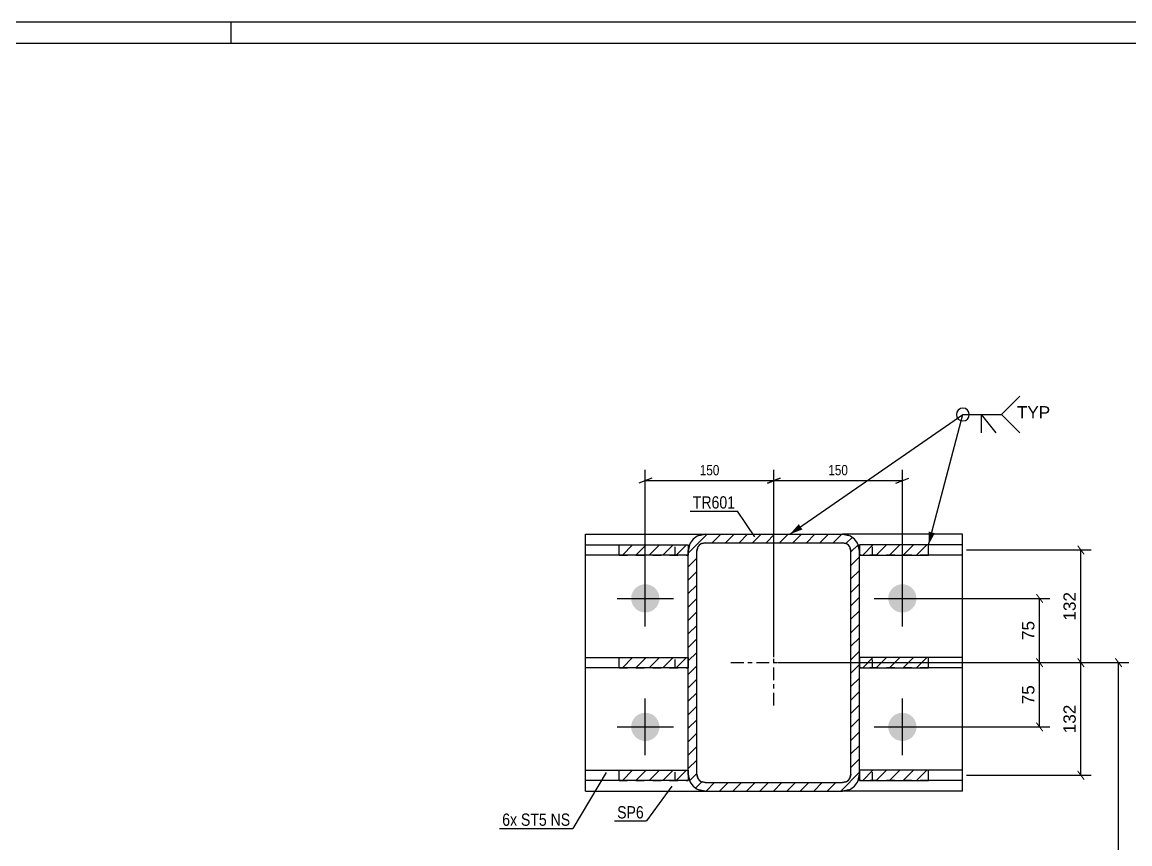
# Model space of a CAD drawing. Header units: millimetres. Extents: x 0 to 841, y 0 to 594.
# Drawn here: x 372.2 to 630.8, y 402.2 to 594 of the extents above; entities that cross this region are included whole.
import ezdxf

# ---------------------------------------------------------------- set-up
doc = ezdxf.new("R2010")
doc.units = ezdxf.units.MM
doc.linetypes.add('DXK_LINE_DOT2', pattern=[3.9198, 1.9599, -1.9599])
doc.linetypes.add('DXK_LINE_DOT3', pattern=[5.9187, 2.979, -0.9799, 0.9799, -0.9799])
doc.styles.add('Arial', font='arial.ttf', dxfattribs={"height": 0.2})
doc.styles.add('Arial Narrow', font='ARIALN.TTF', dxfattribs={"height": 0.2})

# ---------------------------------------------------------------- blocks, each defined once
blk = doc.blocks.new('Unknown-122567019-1134')
at = {"color": 5, "linetype": 'Continuous'}
for p, q in [((841, 594), (0, 594)), ((421, 589), (421, 594)), ((836, 589), (5, 589))]:
    blk.add_line(p, q, dxfattribs=at)
blk = doc.blocks.new('Part-122567019-2305 - 2287')
at = {"linetype": 'Continuous'}
h = blk.add_hatch(dxfattribs=at)
h.set_pattern_fill('', scale=0.7, style=0, pattern_type=0)
h.set_pattern_definition([(45, (567.3701, 472.0076), (-1.571545, 1.571545), [])])
h.paths.add_polyline_path([(567.67, 470.48), (567.37, 472.01), (566.5, 473.31), (565.21, 474.17), (563.67, 474.48), (531.67, 474.48), (530.14, 474.17), (528.85, 473.31), (527.98, 472.01), (527.67, 470.48), (527.67, 418.48), (527.98, 416.95), (528.85, 415.65), (530.14, 414.78), (531.67, 414.48), (563.67, 414.48), (565.21, 414.78), (566.5, 415.65), (567.37, 416.95), (567.67, 418.48)])
h.paths.add_polyline_path([(565.52, 417.71), (565.09, 417.06), (564.44, 416.63), (563.67, 416.48), (531.67, 416.48), (530.91, 416.63), (530.26, 417.06), (529.83, 417.71), (529.67, 418.48), (529.67, 470.48), (529.83, 471.24), (530.26, 471.89), (530.91, 472.32), (531.67, 472.48), (563.67, 472.48), (564.44, 472.32), (565.09, 471.89), (565.52, 471.24), (565.67, 470.48), (565.67, 418.48)])
at = {"color": 7, "linetype": 'DXK_LINE_DOT2'}
for p, q in [((530.14, 474.17), (531.67, 474.48)), ((531.67, 474.48), (563.67, 474.48)), ((563.67, 474.48), (565.21, 474.17)), ((527.67, 470.48), (527.98, 472.01)), ((529.83, 471.24), (529.67, 470.48)), ((531.67, 472.48), (530.91, 472.32)), ((531.67, 472.48), (563.67, 472.48)), ((564.44, 472.32), (563.67, 472.48)), ((565.67, 470.48), (565.52, 471.24)), ((567.37, 472.01), (567.67, 470.48)), ((527.67, 418.48), (527.67, 470.48)), ((529.67, 418.48), (529.67, 470.48)), ((565.67, 418.48), (565.67, 470.48)), ((567.67, 418.48), (567.67, 470.48)), ((527.98, 416.95), (527.67, 418.48)), ((529.67, 418.48), (529.83, 417.71)), ((530.91, 416.63), (531.67, 416.48)), ((531.67, 416.48), (563.67, 416.48)), ((563.67, 416.48), (564.44, 416.63)), ((565.52, 417.71), (565.67, 418.48)), ((567.67, 418.48), (567.37, 416.95)), ((531.67, 414.48), (530.14, 414.78)), ((531.67, 414.48), (563.67, 414.48)), ((565.21, 414.78), (563.67, 414.48))]:
    blk.add_line(p, q, dxfattribs=at)
at = {"color": 2, "linetype": 'Continuous'}
for p, q in [((531.67, 474.48), (530.14, 474.17)), ((531.67, 474.48), (563.67, 474.48)), ((565.21, 474.17), (563.67, 474.48)), ((527.98, 472.01), (527.67, 470.48)), ((529.67, 470.48), (529.83, 471.24)), ((530.91, 472.32), (531.67, 472.48)), ((531.67, 472.48), (563.67, 472.48)), ((563.67, 472.48), (564.44, 472.32)), ((565.52, 471.24), (565.67, 470.48)), ((567.67, 470.48), (567.37, 472.01)), ((527.67, 418.48), (527.67, 470.48)), ((529.67, 418.48), (529.67, 470.48)), ((565.67, 418.48), (565.67, 470.48)), ((567.67, 418.48), (567.67, 470.48)), ((527.67, 418.48), (527.98, 416.95)), ((529.83, 417.71), (529.67, 418.48)), ((531.67, 416.48), (530.91, 416.63)), ((531.67, 416.48), (563.67, 416.48)), ((564.44, 416.63), (563.67, 416.48)), ((565.67, 418.48), (565.52, 417.71)), ((567.37, 416.95), (567.67, 418.48)), ((530.14, 414.78), (531.67, 414.48)), ((531.67, 414.48), (563.67, 414.48)), ((563.67, 414.48), (565.21, 414.78))]:
    blk.add_line(p, q, dxfattribs=at)
at = {"color": 7, "linetype": 'DXK_LINE_DOT3'}
for p, q in [((547.67, 434.48), (547.67, 454.48)), ((537.67, 444.48), (557.67, 444.48))]:
    blk.add_line(p, q, dxfattribs=at)
at = {"color": 7, "linetype": 'DXK_LINE_DOT2'}
for centre, radius, start, end in [((531.67, 470.48), 4, 112.5, 157.5), ((563.67, 470.48), 4, 22.5, 67.5), ((531.67, 470.48), 2, 112.5, 157.5), ((563.67, 470.48), 2, 22.5, 67.5), ((531.67, 418.48), 4, 202.5, 247.5), ((531.67, 418.48), 2, 202.5, 247.5), ((563.67, 418.48), 2, 292.5, 337.5), ((563.67, 418.48), 4, 292.5, 337.5)]:
    blk.add_arc(centre, radius, start, end, dxfattribs=at)
at = {"color": 2, "linetype": 'Continuous'}
for centre, radius, start, end in [((531.67, 470.48), 4, 112.5, 157.5), ((563.67, 470.48), 4, 22.5, 67.5), ((531.67, 470.48), 2, 112.5, 157.5), ((563.67, 470.48), 2, 22.5, 67.5), ((531.67, 418.48), 4, 202.5, 247.5), ((531.67, 418.48), 2, 202.5, 247.5), ((563.67, 418.48), 2, 292.5, 337.5), ((563.67, 418.48), 4, 292.5, 337.5)]:
    blk.add_arc(centre, radius, start, end, dxfattribs=at)
blk = doc.blocks.new('Bolt-122567019-2294 - 2287')
at = {"linetype": 'Continuous'}
for points in [[(514.37, 459.48, -1), (520.97, 459.48, -1)], [(574.37, 459.48, -1), (580.97, 459.48, -1)], [(514.37, 429.48, -1), (520.97, 429.48, -1)], [(574.37, 429.48, -1), (580.97, 429.48, -1)]]:
    blk.add_hatch(color=1, dxfattribs=at).paths.add_polyline_path(points)
at = {"color": 1, "linetype": 'Continuous'}
for p, q in [((517.67, 452.88), (517.67, 466.08)), ((577.67, 452.88), (577.67, 466.08)), ((511.07, 459.48), (524.27, 459.48)), ((571.07, 459.48), (584.27, 459.48)), ((517.67, 422.88), (517.67, 436.08)), ((577.67, 422.88), (577.67, 436.08)), ((511.07, 429.48), (524.27, 429.48)), ((571.07, 429.48), (584.27, 429.48))]:
    blk.add_line(p, q, dxfattribs=at)
blk = doc.blocks.new('Part-122567019-2316 - 2287')
at = {"linetype": 'Continuous'}
h = blk.add_hatch(dxfattribs=at)
h.set_pattern_fill('', scale=0.7, style=0, pattern_type=0)
h.set_pattern_definition([(45, (511.5647, 419.3768), (-1.57154, 1.57154), [])])
h.paths.add_polyline_path([(527.67, 419.38), (511.56, 419.38), (511.56, 416.98), (527.67, 416.98)])
at = {"color": 2, "linetype": 'Continuous'}
for p, q in [((503.67, 419.38), (511.56, 419.38)), ((503.67, 416.98), (503.67, 419.38)), ((511.56, 419.38), (527.67, 419.38)), ((511.56, 416.98), (511.56, 419.38)), ((527.67, 419.38), (527.67, 416.98)), ((511.56, 416.98), (503.67, 416.98)), ((527.67, 416.98), (511.56, 416.98))]:
    blk.add_line(p, q, dxfattribs=at)
at = {"color": 7, "linetype": 'DXK_LINE_DOT2'}
for p, q in [((511.56, 419.38), (527.67, 419.38)), ((524.67, 416.98), (524.67, 419.38)), ((527.67, 419.38), (527.67, 416.98)), ((511.56, 416.98), (527.67, 416.98))]:
    blk.add_line(p, q, dxfattribs=at)
blk = doc.blocks.new('Part-122567019-2321 - 2287')
at = {"linetype": 'Continuous'}
h = blk.add_hatch(dxfattribs=at)
h.set_pattern_fill('', scale=0.7, style=0, pattern_type=0)
h.set_pattern_definition([(45, (511.5647, 471.9768), (-1.57154, 1.57154), [])])
h.paths.add_polyline_path([(527.67, 471.98), (511.56, 471.98), (511.56, 469.58), (527.67, 469.58)])
at = {"color": 2, "linetype": 'Continuous'}
for p, q in [((503.67, 471.98), (511.56, 471.98)), ((503.67, 469.58), (503.67, 471.98)), ((511.56, 471.98), (527.67, 471.98)), ((511.56, 469.58), (511.56, 471.98)), ((527.67, 471.98), (527.67, 469.58)), ((511.56, 469.58), (503.67, 469.58)), ((527.67, 469.58), (511.56, 469.58))]:
    blk.add_line(p, q, dxfattribs=at)
at = {"color": 7, "linetype": 'DXK_LINE_DOT2'}
for p, q in [((511.56, 471.98), (527.67, 471.98)), ((524.67, 469.58), (524.67, 471.98)), ((527.67, 471.98), (527.67, 469.58)), ((511.56, 469.58), (527.67, 469.58))]:
    blk.add_line(p, q, dxfattribs=at)
blk = doc.blocks.new('Part-122567019-2326 - 2287')
at = {"linetype": 'Continuous'}
h = blk.add_hatch(dxfattribs=at)
h.set_pattern_fill('', scale=0.7, style=0, pattern_type=0)
h.set_pattern_definition([(45, (511.5647, 445.6768), (-1.57154, 1.57154), [])])
h.paths.add_polyline_path([(527.67, 445.68), (511.56, 445.68), (511.56, 443.28), (527.67, 443.28)])
at = {"color": 2, "linetype": 'Continuous'}
for p, q in [((503.67, 445.68), (511.56, 445.68)), ((503.67, 443.28), (503.67, 445.68)), ((511.56, 445.68), (527.67, 445.68)), ((511.56, 443.28), (511.56, 445.68)), ((527.67, 445.68), (527.67, 443.28)), ((511.56, 443.28), (503.67, 443.28)), ((527.67, 443.28), (511.56, 443.28))]:
    blk.add_line(p, q, dxfattribs=at)
at = {"color": 7, "linetype": 'DXK_LINE_DOT2'}
for p, q in [((511.56, 445.68), (527.67, 445.68)), ((524.67, 443.28), (524.67, 445.68)), ((527.67, 445.68), (527.67, 443.28)), ((511.56, 443.28), (527.67, 443.28))]:
    blk.add_line(p, q, dxfattribs=at)
blk = doc.blocks.new('Part-122567019-2331 - 2287')
at = {"linetype": 'Continuous'}
h = blk.add_hatch(dxfattribs=at)
h.set_pattern_fill('', scale=0.7, style=0, pattern_type=0)
h.set_pattern_definition([(45, (567.6686, 419.3768), (-1.57154, 1.57154), [])])
h.paths.add_polyline_path([(583.77, 419.38), (567.67, 419.38), (567.67, 416.98), (583.77, 416.98)])
at = {"color": 7, "linetype": 'DXK_LINE_DOT2'}
for p, q in [((567.67, 416.98), (567.67, 419.38)), ((583.77, 419.38), (567.67, 419.38)), ((570.67, 416.98), (570.67, 419.38)), ((583.77, 416.98), (567.67, 416.98))]:
    blk.add_line(p, q, dxfattribs=at)
at = {"color": 2, "linetype": 'Continuous'}
for p, q in [((583.77, 419.38), (567.67, 419.38)), ((567.67, 419.38), (567.67, 416.98)), ((591.67, 419.38), (583.77, 419.38)), ((583.77, 416.98), (583.77, 419.38)), ((591.67, 416.98), (591.67, 419.38)), ((567.67, 416.98), (583.77, 416.98)), ((591.67, 416.98), (583.77, 416.98))]:
    blk.add_line(p, q, dxfattribs=at)
blk = doc.blocks.new('Part-122567019-2336 - 2287')
at = {"linetype": 'Continuous'}
h = blk.add_hatch(dxfattribs=at)
h.set_pattern_fill('', scale=0.7, style=0, pattern_type=0)
h.set_pattern_definition([(45, (567.6686, 471.9768), (-1.57154, 1.57154), [])])
h.paths.add_polyline_path([(583.77, 471.98), (567.67, 471.98), (567.67, 469.58), (583.77, 469.58)])
at = {"color": 7, "linetype": 'DXK_LINE_DOT2'}
for p, q in [((567.67, 469.58), (567.67, 471.98)), ((583.77, 471.98), (567.67, 471.98)), ((570.67, 469.58), (570.67, 471.98)), ((583.77, 469.58), (567.67, 469.58))]:
    blk.add_line(p, q, dxfattribs=at)
at = {"color": 2, "linetype": 'Continuous'}
for p, q in [((583.77, 471.98), (567.67, 471.98)), ((567.67, 471.98), (567.67, 469.58)), ((591.67, 471.98), (583.77, 471.98)), ((583.77, 469.58), (583.77, 471.98)), ((591.67, 469.58), (591.67, 471.98)), ((567.67, 469.58), (583.77, 469.58)), ((591.67, 469.58), (583.77, 469.58))]:
    blk.add_line(p, q, dxfattribs=at)
blk = doc.blocks.new('Part-122567019-2341 - 2287')
at = {"linetype": 'Continuous'}
h = blk.add_hatch(dxfattribs=at)
h.set_pattern_fill('', scale=0.7, style=0, pattern_type=0)
h.set_pattern_definition([(45, (567.6686, 445.6768), (-1.57154, 1.57154), [])])
h.paths.add_polyline_path([(583.77, 445.68), (567.67, 445.68), (567.67, 443.28), (583.77, 443.28)])
at = {"color": 7, "linetype": 'DXK_LINE_DOT2'}
for p, q in [((567.67, 443.28), (567.67, 445.68)), ((583.77, 445.68), (567.67, 445.68)), ((570.67, 443.28), (570.67, 445.68)), ((583.77, 443.28), (567.67, 443.28))]:
    blk.add_line(p, q, dxfattribs=at)
at = {"color": 2, "linetype": 'Continuous'}
for p, q in [((583.77, 445.68), (567.67, 445.68)), ((567.67, 445.68), (567.67, 443.28)), ((591.67, 445.68), (583.77, 445.68)), ((583.77, 443.28), (583.77, 445.68)), ((591.67, 443.28), (591.67, 445.68)), ((567.67, 443.28), (583.77, 443.28)), ((591.67, 443.28), (583.77, 443.28))]:
    blk.add_line(p, q, dxfattribs=at)
blk = doc.blocks.new('Part-122567019-2357 - 2287')
at = {"color": 2, "linetype": 'Continuous'}
for p, q in [((503.67, 414.48), (503.67, 474.48)), ((503.67, 474.48), (531.67, 474.48)), ((591.67, 474.48), (563.67, 474.48)), ((591.67, 414.48), (591.67, 474.48)), ((503.67, 414.48), (531.67, 414.48)), ((591.67, 414.48), (563.67, 414.48))]:
    blk.add_line(p, q, dxfattribs=at)
at = {"color": 7, "linetype": 'DXK_LINE_DOT2'}
for p, q in [((531.67, 474.48), (563.67, 474.48)), ((531.67, 414.48), (563.67, 414.48))]:
    blk.add_line(p, q, dxfattribs=at)
blk = doc.blocks.new('StraightDimension-122567019-2598 - 2287')
at = {"linetype": 'Continuous'}
for points in [[(618.52, 445.38), (618.67, 445.58), (620.17, 443.58), (620.02, 443.38)], [(620.17, 417.28), (620.02, 417.08), (618.52, 419.08), (618.67, 419.28)]]:
    blk.add_hatch(color=7, dxfattribs=at).paths.add_polyline_path(points)
at = {"color": 7, "linetype": 'Continuous'}
for p, q in [((592.67, 444.48), (621.74, 444.48)), ((619.34, 418.18), (619.34, 444.48)), ((592.67, 418.18), (621.74, 418.18))]:
    blk.add_line(p, q, dxfattribs=at)
at = {"color": 0}
blk.add_wipeout([(618.74, 435.26), (614.54, 435.26), (614.54, 427.39), (618.74, 427.39)], dxfattribs=at)
at = {"color": 3, "style": 'Arial'}
blk.add_text('132', height=2.865, rotation=90.0002, dxfattribs=at).set_placement((618.14, 427.99))
blk = doc.blocks.new('StraightDimension-122567019-2417 - 2287')
at = {"linetype": 'Continuous'}
for points in [[(608.87, 460.38), (609.02, 460.58), (610.52, 458.58), (610.37, 458.38)], [(610.52, 443.58), (610.37, 443.38), (608.87, 445.38), (609.02, 445.58)]]:
    blk.add_hatch(color=7, dxfattribs=at).paths.add_polyline_path(points)
at = {"color": 7, "linetype": 'Continuous'}
for p, q in [((578.67, 459.48), (612.09, 459.48)), ((609.69, 444.48), (609.69, 459.48)), ((592.67, 444.48), (612.09, 444.48))]:
    blk.add_line(p, q, dxfattribs=at)
at = {"color": 0}
blk.add_wipeout([(609.09, 454.8), (604.89, 454.8), (604.89, 449.15), (609.09, 449.15)], dxfattribs=at)
at = {"color": 3, "style": 'Arial'}
blk.add_text('75', height=2.865, rotation=90.0002, dxfattribs=at).set_placement((608.49, 449.75))
blk = doc.blocks.new('StraightDimension-122567019-2428 - 2287')
at = {"linetype": 'Continuous'}
for points in [[(608.87, 445.38), (609.02, 445.58), (610.52, 443.58), (610.37, 443.38)], [(610.52, 428.58), (610.37, 428.38), (608.87, 430.38), (609.02, 430.58)]]:
    blk.add_hatch(color=7, dxfattribs=at).paths.add_polyline_path(points)
at = {"color": 7, "linetype": 'Continuous'}
for p, q in [((592.67, 444.48), (612.09, 444.48)), ((609.69, 429.48), (609.69, 444.48)), ((578.67, 429.48), (612.09, 429.48))]:
    blk.add_line(p, q, dxfattribs=at)
at = {"color": 0}
blk.add_wipeout([(609.09, 439.8), (604.89, 439.8), (604.89, 434.15), (609.09, 434.15)], dxfattribs=at)
at = {"color": 3, "style": 'Arial'}
blk.add_text('75', height=2.865, rotation=90.0002, dxfattribs=at).set_placement((608.49, 434.75))
blk = doc.blocks.new('StraightDimension-122567019-2453 - 2287')
at = {"color": 7, "linetype": 'Continuous'}
for p, q in [((547.67, 445.73), (547.67, 489.48)), ((577.67, 460.48), (577.67, 489.48)), ((549.17, 487.58), (546.17, 486.38)), ((547.67, 486.98), (577.67, 486.98)), ((576.17, 486.38), (579.17, 487.58))]:
    blk.add_line(p, q, dxfattribs=at)
at = {"color": 0}
blk.add_wipeout([(565.46, 487.73), (565.46, 491.23), (559.89, 491.23), (559.89, 487.73)], dxfattribs=at)
at = {"color": 3, "style": 'Arial Narrow'}
blk.add_text('150', height=2.386, dxfattribs=at).set_placement((560.39, 488.23))
blk = doc.blocks.new('StraightDimension-122567019-2591 - 2287')
at = {"linetype": 'Continuous'}
for points in [[(618.52, 471.68), (618.67, 471.88), (620.17, 469.88), (620.02, 469.68)], [(620.17, 443.58), (620.02, 443.38), (618.52, 445.38), (618.67, 445.58)]]:
    blk.add_hatch(color=7, dxfattribs=at).paths.add_polyline_path(points)
at = {"color": 7, "linetype": 'Continuous'}
for p, q in [((592.67, 470.78), (621.74, 470.78)), ((619.34, 444.48), (619.34, 470.78)), ((592.67, 444.48), (621.74, 444.48))]:
    blk.add_line(p, q, dxfattribs=at)
at = {"color": 0}
blk.add_wipeout([(618.74, 461.56), (614.54, 461.56), (614.54, 453.69), (618.74, 453.69)], dxfattribs=at)
at = {"color": 3, "style": 'Arial'}
blk.add_text('132', height=2.865, rotation=90.0002, dxfattribs=at).set_placement((618.14, 454.29))
blk = doc.blocks.new('StraightDimension-122567019-2462 - 2287')
at = {"color": 7, "linetype": 'Continuous'}
for p, q in [((517.67, 460.48), (517.67, 489.48)), ((547.67, 445.73), (547.67, 489.48)), ((519.17, 487.58), (516.17, 486.38)), ((517.67, 486.98), (547.67, 486.98)), ((546.17, 486.38), (549.17, 487.58))]:
    blk.add_line(p, q, dxfattribs=at)
at = {"color": 0}
blk.add_wipeout([(535.46, 487.73), (535.46, 491.23), (529.89, 491.23), (529.89, 487.73)], dxfattribs=at)
at = {"color": 3, "style": 'Arial Narrow'}
blk.add_text('150', height=2.386, dxfattribs=at).set_placement((530.39, 488.23))
blk = doc.blocks.new('StraightDimension-122567019-2440 - 2287')
at = {"linetype": 'Continuous'}
for points in [[(627.31, 445.38), (627.46, 445.58), (628.96, 443.58), (628.81, 443.38)], [(628.96, 299.34), (628.81, 299.14), (627.31, 301.14), (627.46, 301.34)]]:
    blk.add_hatch(color=7, dxfattribs=at).paths.add_polyline_path(points)
at = {"color": 7, "linetype": 'Continuous'}
for p, q in [((548.67, 444.48), (630.54, 444.48)), ((628.14, 300.24), (628.14, 444.48)), ((568.67, 300.24), (630.54, 300.24))]:
    blk.add_line(p, q, dxfattribs=at)
at = {"color": 0}
blk.add_wipeout([(627.54, 377.41), (623.34, 377.41), (623.34, 367.31), (627.54, 367.31)], dxfattribs=at)
at = {"color": 3, "style": 'Arial'}
blk.add_text('3189', height=2.865, rotation=90.0002, dxfattribs=at).set_placement((626.94, 367.91))
blk = doc.blocks.new('Mark-122567019-2301 - 2287')
at = {"color": 0}
blk.add_wipeout([(538.62, 480.45), (538.62, 483.45), (528.76, 483.45), (528.76, 480.45)], dxfattribs=at)
blk.add_wipeout([(538.62, 480.45), (538.62, 483.45), (528.76, 483.45), (528.76, 480.45)], dxfattribs=at)
at = {"color": 30, "linetype": 'Continuous'}
for p in [(528.16, 479.85), (543.26, 473.88)]:
    blk.add_line(p, (539.22, 479.85), dxfattribs=at)
at = {"color": 3, "style": 'Arial Narrow'}
blk.add_text('TR601', height=2.863, dxfattribs=at).set_placement((528.76, 480.45))
blk = doc.blocks.new('MarkSet-122567019-2699 - 2287')
at = {"color": 0}
blk.add_wipeout([(487.74, 406.39), (487.74, 409.39), (484.27, 409.39), (484.27, 406.39)], dxfattribs=at)
blk.add_wipeout([(487.74, 406.39), (487.74, 409.39), (484.27, 409.39), (484.27, 406.39)], dxfattribs=at)
blk.add_wipeout([(494.67, 406.39), (494.67, 409.39), (488.64, 409.39), (488.64, 406.39)], dxfattribs=at)
blk.add_wipeout([(494.67, 406.39), (494.67, 409.39), (488.64, 409.39), (488.64, 406.39)], dxfattribs=at)
at = {"color": 3, "style": 'Arial Narrow'}
blk.add_text('6x', height=2.863, dxfattribs=at).set_placement((484.27, 406.39))
at = {"color": 0}
blk.add_wipeout([(500.13, 406.39), (500.13, 409.39), (495.57, 409.39), (495.57, 406.39)], dxfattribs=at)
blk.add_wipeout([(500.13, 406.39), (500.13, 409.39), (495.57, 409.39), (495.57, 406.39)], dxfattribs=at)
at = {"color": 30, "linetype": 'Continuous'}
for p in [(508.53, 418.84), (483.67, 405.79)]:
    blk.add_line(p, (500.73, 405.79), dxfattribs=at)
at = {"color": 3, "style": 'Arial Narrow'}
for s, p in [('ST5', (488.64, 406.39)), ('NS', (495.57, 406.39))]:
    blk.add_text(s, height=2.863, dxfattribs=at).set_placement(p)
blk = doc.blocks.new('Mark-122567019-2353 - 2287')
at = {"color": 0}
blk.add_wipeout([(517.31, 408.11), (517.31, 411.11), (511.1, 411.11), (511.1, 408.11)], dxfattribs=at)
blk.add_wipeout([(517.31, 408.11), (517.31, 411.11), (511.1, 411.11), (511.1, 408.11)], dxfattribs=at)
at = {"color": 30, "linetype": 'Continuous'}
for p in [(523.89, 415.66), (510.5, 407.51)]:
    blk.add_line(p, (517.91, 407.51), dxfattribs=at)
at = {"color": 3, "style": 'Arial Narrow'}
blk.add_text('SP6', height=2.863, dxfattribs=at).set_placement((511.1, 408.11))
blk = doc.blocks.new('WeldMark-122567019-2605 - 2287')
at = {"linetype": 'Continuous'}
for points in [[(554.34, 475.57), (551.44, 474.48), (553.48, 476.8)], [(585.26, 474.69), (583.77, 471.98), (583.81, 475.07)]]:
    blk.add_hatch(color=30, dxfattribs=at).paths.add_polyline_path(points)
at = {"color": 30, "linetype": 'Continuous'}
for p, q in [((551.44, 474.48), (591.79, 502.39)), ((583.77, 471.98), (591.79, 502.39)), ((591.79, 502.39), (600.79, 502.39))]:
    blk.add_line(p, q, dxfattribs=at)
at = {"color": 3, "linetype": 'Continuous'}
for q in [(599.5, 498.11), (596.08, 498.11)]:
    blk.add_line((596.08, 502.39), q, dxfattribs=at)
for start, end in [(90, 270), (270, 90)]:
    blk.add_arc((591.79, 502.39), 1.5, start, end, dxfattribs=at)
at = {"color": 0, "linetype": 'Continuous'}
blk.add_wipeout([(612.17, 501.49), (612.17, 504.49), (604.39, 504.49), (604.39, 501.49)], dxfattribs=at)
blk.add_wipeout([(612.17, 501.49), (612.17, 504.49), (604.39, 504.49), (604.39, 501.49)], dxfattribs=at)
at = {"color": 3, "linetype": 'Continuous'}
for q in [(605.08, 506.68), (605.08, 498.11)]:
    blk.add_line((600.79, 502.39), q, dxfattribs=at)
at = {"color": 3, "linetype": 'Continuous', "style": 'Arial'}
blk.add_text('TYP', height=2.865, dxfattribs=at).set_placement((604.39, 501.49))

msp = doc.modelspace()

# ---------------------------------------------------------------- block references
for name in ['Unknown-122567019-1134', 'Part-122567019-2357 - 2287', 'Part-122567019-2305 - 2287', 'Part-122567019-2321 - 2287', 'Part-122567019-2336 - 2287', 'Bolt-122567019-2294 - 2287', 'Part-122567019-2326 - 2287', 'Part-122567019-2341 - 2287', 'Part-122567019-2316 - 2287', 'Part-122567019-2331 - 2287']:
    msp.add_blockref(name, (0, 0))

# ---------------------------------------------------------------- next in the draw order: block references
for name in ['StraightDimension-122567019-2598 - 2287', 'MarkSet-122567019-2699 - 2287', 'Mark-122567019-2353 - 2287']:
    msp.add_blockref(name, (0, 0))

# ---------------------------------------------------------------- next in the draw order: block references
msp.add_blockref('StraightDimension-122567019-2417 - 2287', (0, 0))

# ---------------------------------------------------------------- next in the draw order: block references
msp.add_blockref('StraightDimension-122567019-2428 - 2287', (0, 0))

# ---------------------------------------------------------------- next in the draw order: block references
for name in ['StraightDimension-122567019-2453 - 2287', 'StraightDimension-122567019-2591 - 2287']:
    msp.add_blockref(name, (0, 0))

# ---------------------------------------------------------------- next in the draw order: block references
for name in ['WeldMark-122567019-2605 - 2287', 'StraightDimension-122567019-2462 - 2287']:
    msp.add_blockref(name, (0, 0))

# ---------------------------------------------------------------- next in the draw order: block references
for name in ['Mark-122567019-2301 - 2287', 'StraightDimension-122567019-2440 - 2287']:
    msp.add_blockref(name, (0, 0))

doc.saveas('drawing.dxf')
